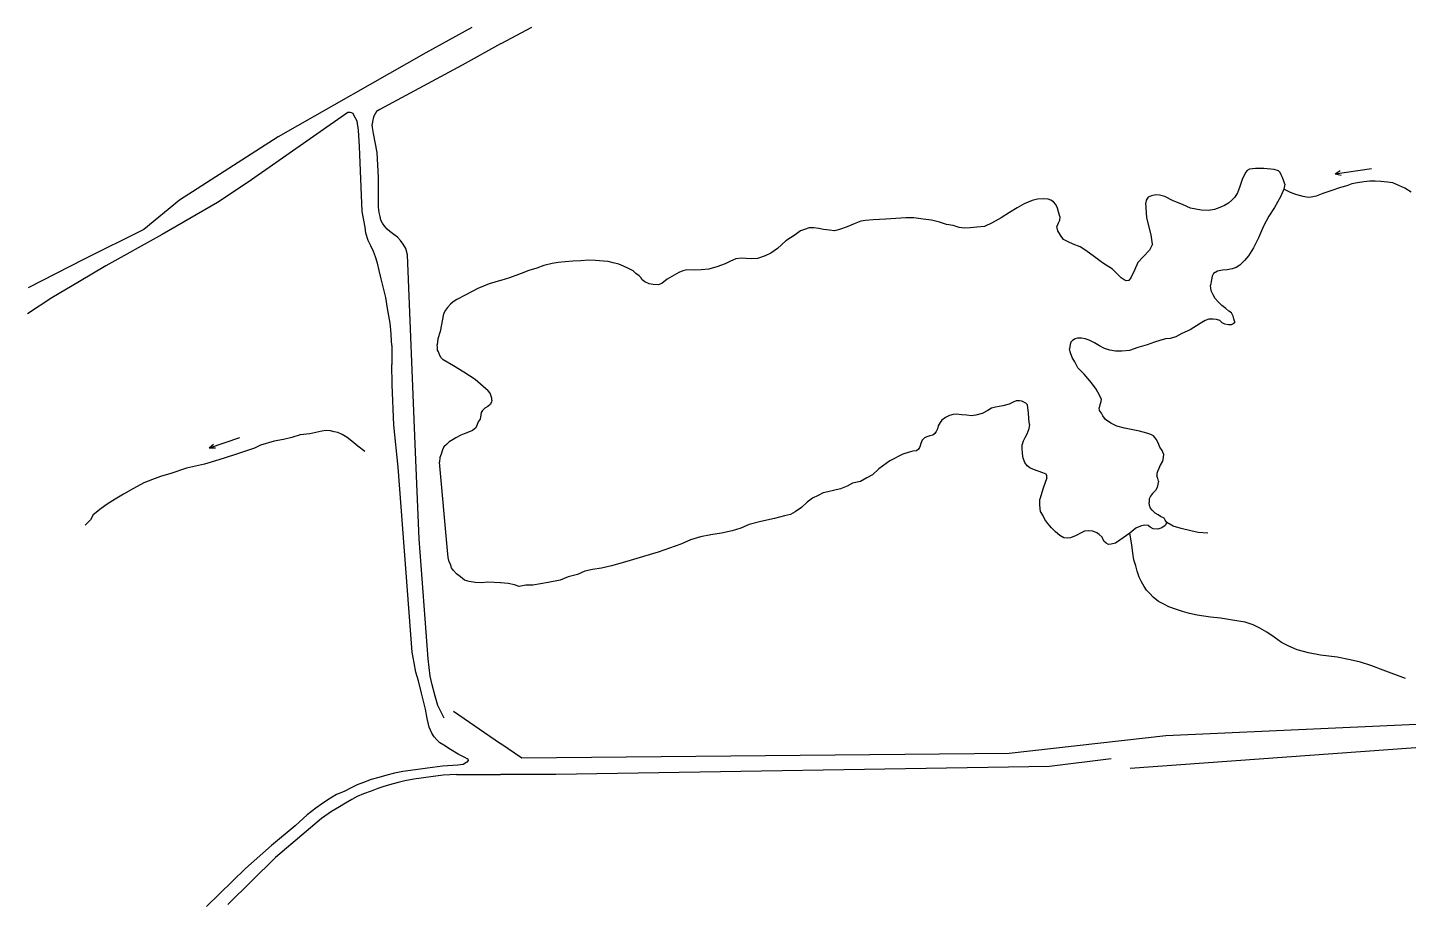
# Model space of a CAD drawing. Header units: millimetres. Extents: x 583 to 26013, y 350 to 21391.
# Drawn here: x 13456.2 to 13850.2, y 15633.2 to 15883.9 of the extents above; entities that cross this region are included whole.
import ezdxf

# ---------------------------------------------------------------- set-up
doc = ezdxf.new("R2010")
doc.units = ezdxf.units.MM
for name, color, linetype in [('105-QUADRAS_ESTRADAS', 80, 'Continuous'), ('110-CERCA_DE_ARAME', 10, 'Continuous'), ('145-', 130, 'Continuous')]:
    doc.layers.add(name, color=color, linetype=linetype)

msp = doc.modelspace()

# ---------------------------------------------------------------- linework, layer by layer
at = {"layer": '105-QUADRAS_ESTRADAS', "color": 0, "linetype": 'Continuous'}
for p, q in [((13600.01551, 15883.90241), (13591.21551, 15879.30241)), ((13591.11551, 15879.30241), (13580.21551, 15873.20241)), ((13591.21551, 15879.30241), (13591.21551, 15879.30241)), ((13580.21551, 15873.20241), (13556.71551, 15860.50241)), ((13547.61551, 15859.70241), (13519.11551, 15839.80241)), ((13548.21551, 15859.70241), (13547.61551, 15859.70241)), ((13548.61551, 15859.60241), (13548.21551, 15859.70241)), ((13549.11551, 15859.40241), (13548.61551, 15859.60241)), ((13549.41551, 15858.70241), (13549.11551, 15859.40241)), ((13550.21551, 15857.20241), (13549.41551, 15858.70241)), ((13555.01551, 15858.60241), (13554.81551, 15858.00241)), ((13555.41551, 15859.30241), (13555.01551, 15858.60241)), ((13555.81551, 15860.00241), (13555.41551, 15859.30241)), ((13556.71551, 15860.50241), (13555.81551, 15860.00241)), ((13550.61551, 15854.60241), (13550.21551, 15857.20241)), ((13550.91551, 15850.00241), (13550.61551, 15854.60241)), ((13554.61551, 15857.10241), (13554.51551, 15856.30241)), ((13554.61551, 15855.40241), (13554.51551, 15856.30241)), ((13554.81551, 15858.00241), (13554.61551, 15857.10241)), ((13554.91551, 15853.70241), (13554.61551, 15855.40241)), ((13555.91551, 15848.30241), (13554.91551, 15853.70241)), ((13551.71551, 15831.40241), (13550.91551, 15850.00241)), ((13556.31551, 15841.10241), (13555.91551, 15848.30241)), ((13519.11551, 15839.80241), (13510.41551, 15834.00241)), ((13556.31551, 15832.70241), (13556.31551, 15841.10241)), ((13499.51551, 15834.70241), (13489.41551, 15826.30241)), ((13510.41551, 15834.00241), (13494.61551, 15824.90241)), ((13552.01551, 15829.40241), (13551.71551, 15831.40241)), ((13556.51551, 15831.20241), (13556.31551, 15832.70241)), ((13556.81551, 15830.00241), (13556.51551, 15831.20241)), ((13552.51551, 15827.00241), (13552.01551, 15829.40241)), ((13552.71551, 15825.30241), (13552.51551, 15827.00241)), ((13557.01551, 15829.00241), (13556.81551, 15830.00241)), ((13557.51551, 15828.10241), (13557.01551, 15829.00241)), ((13558.11551, 15827.20241), (13557.51551, 15828.10241)), ((13558.81551, 15826.40241), (13558.11551, 15827.20241)), ((13494.61551, 15824.90241), (13478.51551, 15815.90241)), ((13553.41551, 15823.20241), (13552.71551, 15825.30241)), ((13554.11551, 15821.60241), (13553.41551, 15823.20241)), ((13559.61551, 15825.70241), (13558.81551, 15826.40241)), ((13560.71551, 15824.90241), (13559.61551, 15825.70241)), ((13561.71551, 15824.10241), (13560.71551, 15824.90241)), ((13562.61551, 15823.20241), (13561.71551, 15824.10241)), ((13563.41551, 15822.10241), (13562.61551, 15823.20241)), ((13554.91551, 15820.00241), (13554.11551, 15821.60241)), ((13555.51551, 15818.50241), (13554.91551, 15820.00241)), ((13564.11551, 15820.90241), (13563.41551, 15822.10241)), ((13564.61551, 15819.10241), (13564.11551, 15820.90241)), ((13566.81551, 15765.10241), (13564.61551, 15819.10241)), ((13478.51551, 15815.90241), (13471.01551, 15811.50241)), ((13556.01551, 15816.70241), (13555.51551, 15818.50241)), ((13556.51551, 15814.60241), (13556.01551, 15816.70241)), ((13471.01551, 15811.50241), (13463.11551, 15806.80241)), ((13557.11551, 15812.20241), (13556.51551, 15814.60241)), ((13558.41551, 15806.90241), (13557.11551, 15812.20241)), ((13463.11551, 15806.80241), (13456.21551, 15802.20241)), ((13558.91551, 15803.80241), (13558.41551, 15806.90241)), ((13559.31551, 15801.70241), (13558.91551, 15803.80241)), ((13559.71551, 15799.60241), (13559.31551, 15801.70241)), ((13559.81551, 15797.70241), (13559.71551, 15799.60241)), ((13560.11551, 15793.20241), (13559.81551, 15797.70241)), ((13560.11551, 15793.20241), (13560.11551, 15787.80241)), ((13560.21551, 15782.10241), (13560.11551, 15787.80241)), ((13560.71551, 15770.50241), (13560.21551, 15782.10241)), ((13561.91551, 15758.50241), (13560.71551, 15770.50241)), ((13567.91551, 15738.10241), (13566.81551, 15765.10241)), ((13565.91551, 15705.70241), (13561.91551, 15758.50241)), ((13570.51551, 15703.80241), (13567.91551, 15738.10241)), ((13566.51551, 15702.70241), (13565.91551, 15705.70241)), ((13567.01551, 15700.00241), (13566.51551, 15702.70241)), ((13571.11551, 15698.90241), (13570.51551, 15703.80241)), ((13567.71551, 15697.50241), (13567.01551, 15700.00241)), ((13568.61551, 15694.00241), (13567.71551, 15697.50241)), ((13571.61551, 15696.40241), (13571.11551, 15698.90241)), ((13569.71551, 15689.50241), (13568.61551, 15694.00241)), ((13572.51551, 15693.20241), (13571.61551, 15696.40241)), ((13573.31551, 15690.50241), (13572.51551, 15693.20241)), ((13570.21551, 15686.80241), (13569.71551, 15689.50241)), ((13575.11551, 15686.90241), (13573.31551, 15690.50241)), ((13570.81551, 15684.30241), (13570.21551, 15686.80241)), ((13571.51551, 15682.60241), (13570.81551, 15684.30241)), ((13572.21551, 15681.60241), (13571.51551, 15682.60241)), ((13573.01551, 15680.70241), (13572.21551, 15681.60241)), ((13573.81551, 15679.90241), (13573.01551, 15680.70241)), ((13575.01551, 15679.20241), (13573.81551, 15679.90241)), ((13576.91551, 15678.00241), (13575.01551, 15679.20241)), ((13579.11551, 15676.60241), (13576.91551, 15678.00241)), ((13579.01551, 15673.50241), (13574.61551, 15673.20241)), ((13580.51551, 15673.70241), (13579.01551, 15673.50241)), ((13581.01551, 15675.70241), (13579.11551, 15676.60241)), ((13581.51551, 15674.30241), (13580.51551, 15673.70241)), ((13581.61551, 15675.30241), (13581.01551, 15675.70241)), ((13581.91551, 15674.80241), (13581.51551, 15674.30241)), ((13581.91551, 15675.10241), (13581.61551, 15675.30241)), ((13581.91551, 15675.10241), (13581.91551, 15674.80241)), ((13765.41551, 15675.30241), (13747.81551, 15673.10241)), ((13554.21551, 15669.40241), (13552.01551, 15668.50241)), ((13556.41551, 15670.00241), (13554.21551, 15669.40241)), ((13558.71551, 15670.60241), (13556.41551, 15670.00241)), ((13560.91551, 15671.20241), (13558.71551, 15670.60241)), ((13563.31551, 15671.70241), (13560.91551, 15671.20241)), ((13566.91551, 15672.20241), (13563.31551, 15671.70241)), ((13566.41551, 15669.50241), (13563.81551, 15669.00241)), ((13571.31551, 15670.20241), (13566.41551, 15669.50241)), ((13570.31551, 15672.60241), (13566.91551, 15672.20241)), ((13574.61551, 15673.20241), (13570.31551, 15672.60241)), ((13574.81551, 15670.60241), (13571.31551, 15670.20241)), ((13578.61551, 15670.80241), (13574.81551, 15670.60241)), ((13578.61551, 15670.80241), (13591.11551, 15670.80241)), ((13591.21551, 15670.80241), (13591.21551, 15670.80241)), ((13606.91551, 15670.80241), (13591.21551, 15670.80241)), ((13747.81551, 15673.10241), (13606.91551, 15670.80241)), ((13546.51551, 15666.00241), (13544.31551, 15665.10241)), ((13548.51551, 15667.00241), (13546.51551, 15666.00241)), ((13550.21551, 15667.90241), (13548.51551, 15667.00241)), ((13552.01551, 15668.50241), (13550.21551, 15667.90241)), ((13554.21551, 15666.10241), (13552.01551, 15665.30241)), ((13556.11551, 15666.80241), (13554.21551, 15666.10241)), ((13557.61551, 15667.30241), (13556.11551, 15666.80241)), ((13559.51551, 15667.90241), (13557.61551, 15667.30241)), ((13561.91551, 15668.50241), (13559.51551, 15667.90241)), ((13563.81551, 15669.00241), (13561.91551, 15668.50241)), ((13540.11551, 15662.40241), (13538.41551, 15661.20241)), ((13541.91551, 15663.60241), (13540.11551, 15662.40241)), ((13544.31551, 15665.10241), (13541.91551, 15663.60241)), ((13545.21551, 15661.60241), (13542.91551, 15660.30241)), ((13546.91551, 15662.60241), (13545.21551, 15661.60241)), ((13548.71551, 15663.70241), (13546.91551, 15662.60241)), ((13550.21551, 15664.50241), (13548.71551, 15663.70241)), ((13552.01551, 15665.30241), (13550.21551, 15664.50241)), ((13540.11551, 15658.30241), (13526.91551, 15647.10241)), ((13536.01551, 15659.30241), (13532.51551, 15656.20241)), ((13538.41551, 15661.20241), (13536.01551, 15659.30241)), ((13542.91551, 15660.30241), (13540.11551, 15658.30241)), ((13532.51551, 15656.20241), (13525.81551, 15650.60241)), ((13525.81551, 15650.60241), (13518.41551, 15644.00241)), ((13526.91551, 15647.10241), (13513.31551, 15633.70241)), ((13518.41551, 15644.00241), (13507.21551, 15633.20241))]:
    msp.add_line(p, q, dxfattribs=at)
at = {"layer": '110-CERCA_DE_ARAME', "color": 0, "linetype": 'Continuous'}
for p, q in [((13583.01551, 15883.90241), (13569.81551, 15876.70241)), ((13569.81551, 15876.70241), (13527.71551, 15852.70241)), ((13527.71551, 15852.70241), (13499.51551, 15834.70241)), ((13489.41551, 15826.30241), (13472.11551, 15817.70241)), ((13472.11551, 15817.70241), (13456.41551, 15809.70241)), ((13591.11551, 15679.60241), (13577.71551, 15688.80241)), ((13874.11551, 15686.10241), (13781.01551, 15681.90241)), ((13781.01551, 15681.90241), (13736.31551, 15676.80241)), ((13591.21551, 15679.60241), (13591.21551, 15679.60241)), ((13597.21551, 15675.50241), (13591.21551, 15679.60241)), ((13876.81551, 15680.20241), (13770.81551, 15672.50241)), ((13736.31551, 15676.80241), (13597.21551, 15675.50241))]:
    msp.add_line(p, q, dxfattribs=at)
at = {"layer": '145-', "color": 0, "linetype": 'Continuous'}
for p, q in [((13804.21551, 15843.10241), (13803.71551, 15842.60241)), ((13804.91551, 15843.50241), (13804.21551, 15843.10241)), ((13806.61551, 15843.70241), (13804.91551, 15843.50241)), ((13809.01551, 15843.70241), (13806.61551, 15843.70241)), ((13811.91551, 15843.40241), (13809.01551, 15843.70241)), ((13813.11551, 15843.00241), (13811.91551, 15843.40241)), ((13813.61551, 15842.60241), (13813.11551, 15843.00241)), ((13839.71551, 15843.60241), (13829.31551, 15842.10241)), ((13830.71551, 15843.00241), (13829.31551, 15842.10241)), ((13802.81551, 15840.60241), (13802.11551, 15838.60241)), ((13803.71551, 15842.60241), (13802.81551, 15840.60241)), ((13813.91551, 15841.90241), (13813.61551, 15842.60241)), ((13814.31551, 15841.10241), (13813.91551, 15841.90241)), ((13814.61551, 15840.40241), (13814.31551, 15841.10241)), ((13814.91551, 15839.20241), (13814.61551, 15840.40241)), ((13814.91551, 15839.20241), (13814.71551, 15837.80241)), ((13831.01551, 15841.70241), (13829.31551, 15842.10241)), ((13832.61551, 15838.80241), (13830.81551, 15838.30241)), ((13834.11551, 15839.30241), (13832.61551, 15838.80241)), ((13835.71551, 15839.60241), (13834.11551, 15839.30241)), ((13837.51551, 15839.90241), (13835.71551, 15839.60241)), ((13839.21551, 15840.10241), (13837.51551, 15839.90241)), ((13840.71551, 15840.10241), (13839.21551, 15840.10241)), ((13842.31551, 15840.00241), (13840.71551, 15840.10241)), ((13844.21551, 15839.80241), (13842.31551, 15840.00241)), ((13845.81551, 15839.60241), (13844.21551, 15839.80241)), ((13847.51551, 15838.90241), (13845.81551, 15839.60241)), ((13849.21551, 15838.10241), (13847.51551, 15838.90241)), ((13744.41551, 15835.00241), (13742.81551, 15834.60241)), ((13746.21551, 15835.10241), (13744.41551, 15835.00241)), ((13747.41551, 15835.00241), (13746.21551, 15835.10241)), ((13748.21551, 15834.70241), (13747.41551, 15835.00241)), ((13775.91551, 15835.50241), (13775.41551, 15834.70241)), ((13776.91551, 15835.90241), (13775.91551, 15835.50241)), ((13778.11551, 15836.20241), (13776.91551, 15835.90241)), ((13779.21551, 15836.10241), (13778.11551, 15836.20241)), ((13780.71551, 15835.70241), (13779.21551, 15836.10241)), ((13783.11551, 15834.50241), (13780.71551, 15835.70241)), ((13800.71551, 15835.50241), (13799.81551, 15834.70241)), ((13801.41551, 15836.80241), (13800.71551, 15835.50241)), ((13802.11551, 15838.60241), (13801.41551, 15836.80241)), ((13813.71551, 15835.60241), (13812.01551, 15832.60241)), ((13814.71551, 15837.80241), (13813.71551, 15835.60241)), ((13816.61551, 15836.90241), (13814.71551, 15837.80241)), ((13818.11551, 15836.30241), (13816.61551, 15836.90241)), ((13820.21551, 15835.70241), (13818.11551, 15836.30241)), ((13821.61551, 15835.40241), (13820.21551, 15835.70241)), ((13822.51551, 15835.50241), (13821.61551, 15835.40241)), ((13823.91551, 15835.80241), (13822.51551, 15835.50241)), ((13825.81551, 15836.60241), (13823.91551, 15835.80241)), ((13828.11551, 15837.30241), (13825.81551, 15836.60241)), ((13830.81551, 15838.30241), (13828.11551, 15837.30241)), ((13851.01551, 15837.00241), (13849.21551, 15838.10241)), ((13736.41551, 15831.20241), (13734.01551, 15829.60241)), ((13738.61551, 15832.50241), (13736.41551, 15831.20241)), ((13740.61551, 15833.60241), (13738.61551, 15832.50241)), ((13742.81551, 15834.60241), (13740.61551, 15833.60241)), ((13748.91551, 15834.20241), (13748.21551, 15834.70241)), ((13749.61551, 15833.40241), (13748.91551, 15834.20241)), ((13750.11551, 15832.40241), (13749.61551, 15833.40241)), ((13750.41551, 15831.30241), (13750.11551, 15832.40241)), ((13750.71551, 15830.00241), (13750.41551, 15831.30241)), ((13775.41551, 15834.70241), (13775.31551, 15833.90241)), ((13775.61551, 15829.60241), (13775.31551, 15833.90241)), ((13785.71551, 15833.40241), (13783.11551, 15834.50241)), ((13788.01551, 15832.40241), (13785.71551, 15833.40241)), ((13791.11551, 15831.80241), (13788.01551, 15832.40241)), ((13793.21551, 15831.70241), (13791.11551, 15831.80241)), ((13794.91551, 15832.00241), (13793.21551, 15831.70241)), ((13796.41551, 15832.60241), (13794.91551, 15832.00241)), ((13797.71551, 15833.20241), (13796.41551, 15832.60241)), ((13798.91551, 15833.80241), (13797.71551, 15833.20241)), ((13799.81551, 15834.70241), (13798.91551, 15833.80241)), ((13812.01551, 15832.60241), (13810.41551, 15830.10241)), ((13690.11551, 15827.10241), (13687.91551, 15826.30241)), ((13692.11551, 15827.90241), (13690.11551, 15827.10241)), ((13694.01551, 15828.70241), (13692.11551, 15827.90241)), ((13695.31551, 15828.90241), (13694.01551, 15828.70241)), ((13697.51551, 15829.10241), (13695.31551, 15828.90241)), ((13701.11551, 15829.30241), (13697.51551, 15829.10241)), ((13706.81551, 15829.60241), (13701.11551, 15829.30241)), ((13709.11551, 15829.60241), (13706.81551, 15829.60241)), ((13711.71551, 15829.30241), (13709.11551, 15829.60241)), ((13714.11551, 15829.00241), (13711.71551, 15829.30241)), ((13716.41551, 15828.40241), (13714.11551, 15829.00241)), ((13718.41551, 15827.70241), (13716.41551, 15828.40241)), ((13720.31551, 15827.40241), (13718.41551, 15827.70241)), ((13722.01551, 15826.90241), (13720.31551, 15827.40241)), ((13727.11551, 15827.00241), (13725.21551, 15826.80241)), ((13729.21551, 15827.20241), (13727.11551, 15827.00241)), ((13731.41551, 15828.20241), (13729.21551, 15827.20241)), ((13734.01551, 15829.60241), (13731.41551, 15828.20241)), ((13750.31551, 15828.10241), (13749.91551, 15827.20241)), ((13750.21551, 15825.90241), (13749.91551, 15827.20241)), ((13750.61551, 15828.90241), (13750.31551, 15828.10241)), ((13750.71551, 15830.00241), (13750.61551, 15828.90241)), ((13776.81551, 15824.80241), (13775.61551, 15829.60241)), ((13808.91551, 15827.30241), (13807.41551, 15823.90241)), ((13810.41551, 15830.10241), (13808.91551, 15827.30241)), ((13672.61551, 15823.10241), (13670.21551, 15820.90241)), ((13675.21551, 15824.80241), (13672.61551, 15823.10241)), ((13676.71551, 15825.90241), (13675.21551, 15824.80241)), ((13677.91551, 15826.30241), (13676.71551, 15825.90241)), ((13679.21551, 15826.80241), (13677.91551, 15826.30241)), ((13680.51551, 15826.80241), (13679.21551, 15826.80241)), ((13682.01551, 15826.60241), (13680.51551, 15826.80241)), ((13683.31551, 15826.30241), (13682.01551, 15826.60241)), ((13685.01551, 15826.10241), (13683.31551, 15826.30241)), ((13686.41551, 15825.90241), (13685.01551, 15826.10241)), ((13687.91551, 15826.30241), (13686.41551, 15825.90241)), ((13723.51551, 15826.70241), (13722.01551, 15826.90241)), ((13725.21551, 15826.80241), (13723.51551, 15826.70241)), ((13750.91551, 15824.70241), (13750.21551, 15825.90241)), ((13751.81551, 15823.50241), (13750.91551, 15824.70241)), ((13753.11551, 15822.80241), (13751.81551, 15823.50241)), ((13777.21551, 15822.10241), (13776.81551, 15824.80241)), ((13807.41551, 15823.90241), (13806.01551, 15821.10241)), ((13668.31551, 15819.60241), (13666.71551, 15818.80241)), ((13670.21551, 15820.90241), (13668.31551, 15819.60241)), ((13754.51551, 15822.10241), (13753.11551, 15822.80241)), ((13756.51551, 15821.40241), (13754.51551, 15822.10241)), ((13758.21551, 15820.30241), (13756.51551, 15821.40241)), ((13760.61551, 15818.50241), (13758.21551, 15820.30241)), ((13776.31551, 15820.40241), (13774.51551, 15818.50241)), ((13777.21551, 15822.10241), (13776.31551, 15820.40241)), ((13806.01551, 15821.10241), (13804.61551, 15818.80241)), ((13601.51551, 15815.30241), (13599.21551, 15814.60241)), ((13603.51551, 15816.00241), (13601.51551, 15815.30241)), ((13605.91551, 15816.60241), (13603.51551, 15816.00241)), ((13607.61551, 15816.90241), (13605.91551, 15816.60241)), ((13609.61551, 15817.10241), (13607.61551, 15816.90241)), ((13611.81551, 15817.30241), (13609.61551, 15817.10241)), ((13614.11551, 15817.40241), (13611.81551, 15817.30241)), ((13616.21551, 15817.60241), (13614.11551, 15817.40241)), ((13618.21551, 15817.50241), (13616.21551, 15817.60241)), ((13620.51551, 15817.30241), (13618.21551, 15817.50241)), ((13621.91551, 15817.20241), (13620.51551, 15817.30241)), ((13623.31551, 15816.80241), (13621.91551, 15817.20241)), ((13624.91551, 15816.40241), (13623.31551, 15816.80241)), ((13626.21551, 15815.80241), (13624.91551, 15816.40241)), ((13627.71551, 15815.20241), (13626.21551, 15815.80241)), ((13629.01551, 15814.50241), (13627.71551, 15815.20241)), ((13652.91551, 15815.70241), (13650.61551, 15815.00241)), ((13655.21551, 15816.50241), (13652.91551, 15815.70241)), ((13656.81551, 15817.30241), (13655.21551, 15816.50241)), ((13658.31551, 15817.90241), (13656.81551, 15817.30241)), ((13659.91551, 15818.10241), (13658.31551, 15817.90241)), ((13661.21551, 15818.00241), (13659.91551, 15818.10241)), ((13662.81551, 15817.90241), (13661.21551, 15818.00241)), ((13664.51551, 15818.00241), (13662.81551, 15817.90241)), ((13666.71551, 15818.80241), (13664.51551, 15818.00241)), ((13762.91551, 15816.80241), (13760.61551, 15818.50241)), ((13765.81551, 15815.00241), (13762.91551, 15816.80241)), ((13773.01551, 15816.90241), (13772.01551, 15814.70241)), ((13774.51551, 15818.50241), (13773.01551, 15816.90241)), ((13801.11551, 15815.50241), (13799.91551, 15815.10241)), ((13802.11551, 15816.10241), (13801.11551, 15815.50241)), ((13803.41551, 15817.50241), (13802.11551, 15816.10241)), ((13804.61551, 15818.80241), (13803.41551, 15817.50241)), ((13591.11551, 15811.80241), (13587.91551, 15810.80241)), ((13593.71551, 15812.50241), (13591.21551, 15811.80241)), ((13591.21551, 15811.80241), (13591.21551, 15811.80241)), ((13597.01551, 15813.80241), (13593.71551, 15812.50241)), ((13599.21551, 15814.60241), (13597.01551, 15813.80241)), ((13629.81551, 15813.80241), (13629.01551, 15814.50241)), ((13630.71551, 15813.10241), (13629.81551, 15813.80241)), ((13631.21551, 15812.60241), (13630.71551, 15813.10241)), ((13631.61551, 15811.90241), (13631.21551, 15812.60241)), ((13632.31551, 15811.40241), (13631.61551, 15811.90241)), ((13633.61551, 15810.80241), (13632.31551, 15811.40241)), ((13638.71551, 15812.10241), (13637.21551, 15810.90241)), ((13640.71551, 15813.30241), (13638.71551, 15812.10241)), ((13642.01551, 15814.00241), (13640.71551, 15813.30241)), ((13643.21551, 15814.50241), (13642.01551, 15814.00241)), ((13644.31551, 15814.80241), (13643.21551, 15814.50241)), ((13646.41551, 15814.70241), (13644.31551, 15814.80241)), ((13648.41551, 15814.80241), (13646.41551, 15814.70241)), ((13650.61551, 15815.00241), (13648.41551, 15814.80241)), ((13767.31551, 15813.50241), (13765.81551, 15815.00241)), ((13768.21551, 15812.50241), (13767.31551, 15813.50241)), ((13769.11551, 15811.90241), (13768.21551, 15812.50241)), ((13769.71551, 15811.70241), (13769.11551, 15811.90241)), ((13770.41551, 15811.80241), (13769.71551, 15811.70241)), ((13771.11551, 15812.70241), (13770.41551, 15811.80241)), ((13772.01551, 15814.70241), (13771.11551, 15812.70241)), ((13794.01551, 15811.90241), (13793.71551, 15810.40241)), ((13794.21551, 15813.00241), (13794.01551, 15811.90241)), ((13794.61551, 15813.80241), (13794.21551, 15813.00241)), ((13795.71551, 15814.40241), (13794.61551, 15813.80241)), ((13797.21551, 15814.70241), (13795.71551, 15814.40241)), ((13798.51551, 15814.80241), (13797.21551, 15814.70241)), ((13799.91551, 15815.10241), (13798.51551, 15814.80241)), ((13581.21551, 15807.70241), (13578.71551, 15806.30241)), ((13584.71551, 15809.50241), (13581.21551, 15807.70241)), ((13587.91551, 15810.80241), (13584.71551, 15809.50241)), ((13634.71551, 15810.60241), (13633.61551, 15810.80241)), ((13636.11551, 15810.50241), (13634.71551, 15810.60241)), ((13637.21551, 15810.90241), (13636.11551, 15810.50241)), ((13793.81551, 15809.50241), (13793.71551, 15810.40241)), ((13794.01551, 15808.60241), (13793.81551, 15809.50241)), ((13794.51551, 15807.70241), (13794.01551, 15808.60241)), ((13795.11551, 15806.60241), (13794.51551, 15807.70241)), ((13576.01551, 15804.10241), (13575.41551, 15803.30241)), ((13576.91551, 15805.00241), (13576.01551, 15804.10241)), ((13577.61551, 15805.70241), (13576.91551, 15805.00241)), ((13578.71551, 15806.30241), (13577.61551, 15805.70241)), ((13795.91551, 15805.70241), (13795.11551, 15806.60241)), ((13797.01551, 15804.60241), (13795.91551, 15805.70241)), ((13798.11551, 15803.80241), (13797.01551, 15804.60241)), ((13799.01551, 15803.00241), (13798.11551, 15803.80241)), ((13574.91551, 15802.20241), (13573.91551, 15797.20241)), ((13575.41551, 15803.30241), (13574.91551, 15802.20241)), ((13790.81551, 15799.50241), (13787.91551, 15797.70241)), ((13792.21551, 15800.30241), (13790.81551, 15799.50241)), ((13793.31551, 15800.70241), (13792.21551, 15800.30241)), ((13794.51551, 15800.70241), (13793.31551, 15800.70241)), ((13795.41551, 15800.60241), (13794.51551, 15800.70241)), ((13796.41551, 15800.30241), (13795.41551, 15800.60241)), ((13797.11551, 15799.70241), (13796.41551, 15800.30241)), ((13797.81551, 15799.30241), (13797.11551, 15799.70241)), ((13799.71551, 15802.50241), (13799.01551, 15803.00241)), ((13800.21551, 15799.40241), (13799.61551, 15799.10241)), ((13800.21551, 15801.60241), (13799.71551, 15802.50241)), ((13800.41551, 15800.80241), (13800.21551, 15801.60241)), ((13800.61551, 15799.70241), (13800.21551, 15799.40241)), ((13800.61551, 15800.20241), (13800.41551, 15800.80241)), ((13800.61551, 15800.20241), (13800.61551, 15799.70241)), ((13573.91551, 15797.20241), (13573.31551, 15795.10241)), ((13783.81551, 15795.70241), (13782.21551, 15795.20241)), ((13785.61551, 15796.60241), (13783.81551, 15795.70241)), ((13787.91551, 15797.70241), (13785.61551, 15796.60241)), ((13798.91551, 15799.10241), (13797.81551, 15799.30241)), ((13799.61551, 15799.10241), (13798.91551, 15799.10241)), ((13573.31551, 15795.10241), (13573.11551, 15793.40241)), ((13573.21551, 15792.60241), (13573.11551, 15793.40241)), ((13573.21551, 15791.90241), (13573.21551, 15792.60241)), ((13573.41551, 15791.40241), (13573.21551, 15791.90241)), ((13753.71551, 15793.50241), (13753.51551, 15792.30241)), ((13753.71551, 15791.40241), (13753.51551, 15792.30241)), ((13753.91551, 15794.20241), (13753.71551, 15793.50241)), ((13754.41551, 15794.60241), (13753.91551, 15794.20241)), ((13755.11551, 15795.10241), (13754.41551, 15794.60241)), ((13755.81551, 15795.30241), (13755.11551, 15795.10241)), ((13756.91551, 15795.30241), (13755.81551, 15795.30241)), ((13758.01551, 15795.10241), (13756.91551, 15795.30241)), ((13759.11551, 15794.70241), (13758.01551, 15795.10241)), ((13760.61551, 15794.00241), (13759.11551, 15794.70241)), ((13762.11551, 15793.10241), (13760.61551, 15794.00241)), ((13763.51551, 15792.40241), (13762.11551, 15793.10241)), ((13765.01551, 15791.90241), (13763.51551, 15792.40241)), ((13766.61551, 15791.60241), (13765.01551, 15791.90241)), ((13768.41551, 15791.60241), (13766.61551, 15791.60241)), ((13770.61551, 15791.80241), (13768.41551, 15791.60241)), ((13773.01551, 15792.60241), (13770.61551, 15791.80241)), ((13775.71551, 15793.40241), (13773.01551, 15792.60241)), ((13777.81551, 15794.20241), (13775.71551, 15793.40241)), ((13779.31551, 15794.60241), (13777.81551, 15794.20241)), ((13780.91551, 15795.10241), (13779.31551, 15794.60241)), ((13782.21551, 15795.20241), (13780.91551, 15795.10241)), ((13573.71551, 15790.60241), (13573.41551, 15791.40241)), ((13574.11551, 15789.80241), (13573.71551, 15790.60241)), ((13574.81551, 15789.10241), (13574.11551, 15789.80241)), ((13577.71551, 15787.40241), (13574.81551, 15789.10241)), ((13754.31551, 15789.80241), (13753.71551, 15791.40241)), ((13755.01551, 15788.60241), (13754.31551, 15789.80241)), ((13755.91551, 15786.80241), (13755.01551, 15788.60241)), ((13580.71551, 15785.60241), (13577.71551, 15787.40241)), ((13583.91551, 15783.50241), (13580.71551, 15785.60241)), ((13757.71551, 15785.00241), (13755.91551, 15786.80241)), ((13759.81551, 15782.60241), (13757.71551, 15785.00241)), ((13586.21551, 15781.50241), (13583.91551, 15783.50241)), ((13587.61551, 15780.30241), (13586.21551, 15781.50241)), ((13588.21551, 15779.60241), (13587.61551, 15780.30241)), ((13761.11551, 15780.80241), (13759.81551, 15782.60241)), ((13762.11551, 15779.00241), (13761.11551, 15780.80241)), ((13587.51551, 15775.80241), (13586.71551, 15775.30241)), ((13588.21551, 15776.40241), (13587.51551, 15775.80241)), ((13588.51551, 15778.80241), (13588.21551, 15779.60241)), ((13588.61551, 15777.00241), (13588.21551, 15776.40241)), ((13588.71551, 15778.20241), (13588.51551, 15778.80241)), ((13588.71551, 15777.60241), (13588.61551, 15777.00241)), ((13588.71551, 15777.60241), (13588.71551, 15778.20241)), ((13734.51551, 15776.00241), (13732.41551, 15775.60241)), ((13736.31551, 15776.50241), (13734.51551, 15776.00241)), ((13737.41551, 15777.00241), (13736.31551, 15776.50241)), ((13738.31551, 15777.40241), (13737.41551, 15777.00241)), ((13739.21551, 15777.40241), (13738.31551, 15777.40241)), ((13739.91551, 15777.30241), (13739.21551, 15777.40241)), ((13740.51551, 15777.00241), (13739.91551, 15777.30241)), ((13741.01551, 15776.80241), (13740.51551, 15777.00241)), ((13741.51551, 15776.30241), (13741.01551, 15776.80241)), ((13741.61551, 15775.40241), (13741.51551, 15776.30241)), ((13762.21551, 15776.30241), (13762.01551, 15775.40241)), ((13762.51551, 15778.00241), (13762.11551, 15779.00241)), ((13762.41551, 15777.10241), (13762.21551, 15776.30241)), ((13762.51551, 15778.00241), (13762.41551, 15777.10241)), ((13585.31551, 15772.20241), (13584.81551, 15771.40241)), ((13585.51551, 15773.40241), (13585.31551, 15772.20241)), ((13585.61551, 15774.10241), (13585.51551, 15773.40241)), ((13586.01551, 15774.70241), (13585.61551, 15774.10241)), ((13586.71551, 15775.30241), (13586.01551, 15774.70241)), ((13717.11551, 15771.90241), (13716.61551, 15771.20241)), ((13718.11551, 15772.70241), (13717.11551, 15771.90241)), ((13719.31551, 15773.20241), (13718.11551, 15772.70241)), ((13720.31551, 15773.50241), (13719.31551, 15773.20241)), ((13721.21551, 15773.60241), (13720.31551, 15773.50241)), ((13722.81551, 15773.40241), (13721.21551, 15773.60241)), ((13724.21551, 15773.30241), (13722.81551, 15773.40241)), ((13725.41551, 15773.10241), (13724.21551, 15773.30241)), ((13726.81551, 15773.30241), (13725.41551, 15773.10241)), ((13728.61551, 15773.80241), (13726.81551, 15773.30241)), ((13730.21551, 15774.70241), (13728.61551, 15773.80241)), ((13731.21551, 15775.30241), (13730.21551, 15774.70241)), ((13732.41551, 15775.60241), (13731.21551, 15775.30241)), ((13741.81551, 15774.10241), (13741.61551, 15775.40241)), ((13741.91551, 15772.30241), (13741.81551, 15774.10241)), ((13742.11551, 15770.70241), (13741.91551, 15772.30241)), ((13762.11551, 15774.70241), (13762.01551, 15775.40241)), ((13762.61551, 15773.90241), (13762.11551, 15774.70241)), ((13763.01551, 15773.10241), (13762.61551, 15773.90241)), ((13763.81551, 15772.10241), (13763.01551, 15773.10241)), ((13765.31551, 15771.10241), (13763.81551, 15772.10241)), ((13536.71551, 15768.00241), (13534.01551, 15767.70241)), ((13540.21551, 15768.80241), (13536.71551, 15768.00241)), ((13541.41551, 15769.00241), (13540.21551, 15768.80241)), ((13542.61551, 15768.90241), (13541.41551, 15769.00241)), ((13543.71551, 15768.60241), (13542.61551, 15768.90241)), ((13544.71551, 15768.40241), (13543.71551, 15768.60241)), ((13546.01551, 15767.80241), (13544.71551, 15768.40241)), ((13580.81551, 15768.00241), (13579.81551, 15767.60241)), ((13582.01551, 15768.50241), (13580.81551, 15768.00241)), ((13583.11551, 15769.00241), (13582.01551, 15768.50241)), ((13584.11551, 15769.70241), (13583.11551, 15769.00241)), ((13584.41551, 15770.40241), (13584.11551, 15769.70241)), ((13584.81551, 15771.40241), (13584.41551, 15770.40241)), ((13715.11551, 15768.10241), (13714.51551, 15767.60241)), ((13715.51551, 15768.70241), (13715.11551, 15768.10241)), ((13715.81551, 15769.40241), (13715.51551, 15768.70241)), ((13716.01551, 15770.30241), (13715.81551, 15769.40241)), ((13716.61551, 15771.20241), (13716.01551, 15770.30241)), ((13741.31551, 15767.90241), (13740.81551, 15766.90241)), ((13741.91551, 15769.40241), (13741.31551, 15767.90241)), ((13742.11551, 15770.70241), (13741.91551, 15769.40241)), ((13767.01551, 15770.20241), (13765.31551, 15771.10241)), ((13769.21551, 15769.60241), (13767.01551, 15770.20241)), ((13773.51551, 15768.80241), (13769.21551, 15769.60241)), ((13775.61551, 15768.20241), (13773.51551, 15768.80241)), ((13776.71551, 15767.80241), (13775.61551, 15768.20241)), ((13516.71551, 15766.90241), (13508.01551, 15763.90241)), ((13509.21551, 15765.00241), (13508.01551, 15763.90241)), ((13522.71551, 15764.80241), (13520.91551, 15763.90241)), ((13526.61551, 15765.90241), (13522.71551, 15764.80241)), ((13529.21551, 15766.40241), (13526.61551, 15765.90241)), ((13531.61551, 15767.00241), (13529.21551, 15766.40241)), ((13534.01551, 15767.70241), (13531.61551, 15767.00241)), ((13547.41551, 15767.00241), (13546.01551, 15767.80241)), ((13548.71551, 15765.90241), (13547.41551, 15767.00241)), ((13550.41551, 15764.50241), (13548.71551, 15765.90241)), ((13552.41551, 15763.00241), (13550.41551, 15764.50241)), ((13575.01551, 15764.30241), (13574.61551, 15763.40241)), ((13575.71551, 15765.00241), (13575.01551, 15764.30241)), ((13576.51551, 15765.70241), (13575.71551, 15765.00241)), ((13577.61551, 15766.40241), (13576.51551, 15765.70241)), ((13578.41551, 15766.90241), (13577.61551, 15766.40241)), ((13579.81551, 15767.60241), (13578.41551, 15766.90241)), ((13710.71551, 15764.10241), (13710.41551, 15763.60241)), ((13710.91551, 15764.60241), (13710.71551, 15764.10241)), ((13711.11551, 15765.30241), (13710.91551, 15764.60241)), ((13711.51551, 15766.20241), (13711.11551, 15765.30241)), ((13712.11551, 15766.90241), (13711.51551, 15766.20241)), ((13712.81551, 15767.20241), (13712.11551, 15766.90241)), ((13713.61551, 15767.40241), (13712.81551, 15767.20241)), ((13714.51551, 15767.60241), (13713.61551, 15767.40241)), ((13740.31551, 15765.90241), (13740.01551, 15765.00241)), ((13740.01551, 15763.90241), (13740.01551, 15765.00241)), ((13740.81551, 15766.90241), (13740.31551, 15765.90241)), ((13777.51551, 15767.40241), (13776.71551, 15767.80241)), ((13778.21551, 15766.50241), (13777.51551, 15767.40241)), ((13778.81551, 15765.40241), (13778.21551, 15766.50241)), ((13779.31551, 15764.20241), (13778.81551, 15765.40241)), ((13779.91551, 15763.30241), (13779.31551, 15764.20241)), ((13510.81551, 15760.60241), (13506.71551, 15759.40241)), ((13509.81551, 15763.90241), (13508.01551, 15763.90241)), ((13515.21551, 15762.00241), (13510.81551, 15760.60241)), ((13520.91551, 15763.90241), (13515.21551, 15762.00241)), ((13573.81551, 15761.30241), (13573.71551, 15759.90241)), ((13574.21551, 15762.20241), (13573.81551, 15761.30241)), ((13574.61551, 15763.40241), (13574.21551, 15762.20241)), ((13702.21551, 15760.30241), (13699.11551, 15758.00241)), ((13705.91551, 15762.20241), (13702.21551, 15760.30241)), ((13707.51551, 15762.70241), (13705.91551, 15762.20241)), ((13708.81551, 15763.10241), (13707.51551, 15762.70241)), ((13709.81551, 15763.20241), (13708.81551, 15763.10241)), ((13710.41551, 15763.60241), (13709.81551, 15763.20241)), ((13740.11551, 15762.40241), (13740.01551, 15763.90241)), ((13740.31551, 15761.10241), (13740.11551, 15762.40241)), ((13740.81551, 15759.80241), (13740.31551, 15761.10241)), ((13780.01551, 15760.20241), (13779.41551, 15759.10241)), ((13780.31551, 15762.30241), (13779.91551, 15763.30241)), ((13780.21551, 15761.30241), (13780.01551, 15760.20241)), ((13780.31551, 15762.30241), (13780.21551, 15761.30241)), ((13497.11551, 15756.70241), (13494.11551, 15755.80241)), ((13501.51551, 15758.20241), (13497.11551, 15756.70241)), ((13506.71551, 15759.40241), (13501.51551, 15758.20241)), ((13576.01551, 15734.70241), (13573.71551, 15759.90241)), ((13697.31551, 15756.30241), (13695.71551, 15755.50241)), ((13699.11551, 15758.00241), (13697.31551, 15756.30241)), ((13741.41551, 15758.90241), (13740.81551, 15759.80241)), ((13742.21551, 15758.30241), (13741.41551, 15758.90241)), ((13743.21551, 15757.80241), (13742.21551, 15758.30241)), ((13745.91551, 15756.90241), (13743.21551, 15757.80241)), ((13746.81551, 15756.50241), (13745.91551, 15756.90241)), ((13747.01551, 15756.00241), (13746.81551, 15756.50241)), ((13778.61551, 15757.30241), (13778.41551, 15756.70241)), ((13778.41551, 15756.70241), (13778.41551, 15756.00241)), ((13779.01551, 15758.10241), (13778.61551, 15757.30241)), ((13779.41551, 15759.10241), (13779.01551, 15758.10241)), ((13486.41551, 15752.40241), (13483.61551, 15750.80241)), ((13489.41551, 15754.00241), (13486.41551, 15752.40241)), ((13491.81551, 15755.00241), (13489.41551, 15754.00241)), ((13494.11551, 15755.80241), (13491.81551, 15755.00241)), ((13688.21551, 15752.30241), (13686.21551, 15751.80241)), ((13690.11551, 15753.10241), (13688.21551, 15752.30241)), ((13691.61551, 15753.90241), (13690.11551, 15753.10241)), ((13693.91551, 15754.40241), (13691.61551, 15753.90241)), ((13695.71551, 15755.50241), (13693.91551, 15754.40241)), ((13746.01551, 15752.50241), (13745.01551, 15749.40241)), ((13747.01551, 15755.50241), (13746.01551, 15752.50241)), ((13747.01551, 15755.50241), (13747.01551, 15756.00241)), ((13778.51551, 15752.70241), (13778.01551, 15751.80241)), ((13778.71551, 15755.30241), (13778.41551, 15756.00241)), ((13778.71551, 15753.70241), (13778.51551, 15752.70241)), ((13778.91551, 15754.50241), (13778.71551, 15755.30241)), ((13778.91551, 15754.50241), (13778.71551, 15753.70241)), ((13481.21551, 15749.40241), (13478.91551, 15747.90241)), ((13483.61551, 15750.80241), (13481.21551, 15749.40241)), ((13678.61551, 15748.50241), (13677.01551, 15747.00241)), ((13680.21551, 15749.70241), (13678.61551, 15748.50241)), ((13681.81551, 15750.40241), (13680.21551, 15749.70241)), ((13683.21551, 15751.20241), (13681.81551, 15750.40241)), ((13684.51551, 15751.50241), (13683.21551, 15751.20241)), ((13686.21551, 15751.80241), (13684.51551, 15751.50241)), ((13745.01551, 15747.80241), (13745.01551, 15749.40241)), ((13776.61551, 15750.20241), (13776.21551, 15749.50241)), ((13776.21551, 15749.50241), (13776.21551, 15748.40241)), ((13776.31551, 15747.60241), (13776.21551, 15748.40241)), ((13777.21551, 15751.00241), (13776.61551, 15750.20241)), ((13778.01551, 15751.80241), (13777.21551, 15751.00241)), ((13474.91551, 15744.90241), (13474.11551, 15743.50241)), ((13477.21551, 15746.70241), (13474.91551, 15744.90241)), ((13478.91551, 15747.90241), (13477.21551, 15746.70241)), ((13672.21551, 15744.60241), (13669.31551, 15743.90241)), ((13673.91551, 15745.00241), (13672.21551, 15744.60241)), ((13675.21551, 15745.80241), (13673.91551, 15745.00241)), ((13677.01551, 15747.00241), (13675.21551, 15745.80241)), ((13745.11551, 15746.70241), (13745.01551, 15747.80241)), ((13745.21551, 15745.90241), (13745.11551, 15746.70241)), ((13745.91551, 15744.80241), (13745.21551, 15745.90241)), ((13746.51551, 15743.60241), (13745.91551, 15744.80241)), ((13776.61551, 15746.80241), (13776.31551, 15747.60241)), ((13777.11551, 15746.20241), (13776.61551, 15746.80241)), ((13777.91551, 15745.40241), (13777.11551, 15746.20241)), ((13778.81551, 15744.90241), (13777.91551, 15745.40241)), ((13779.51551, 15744.40241), (13778.81551, 15744.90241)), ((13780.51551, 15744.00241), (13779.51551, 15744.40241)), ((13474.11551, 15743.50241), (13472.61551, 15742.00241)), ((13657.21551, 15740.30241), (13654.21551, 15739.70241)), ((13659.71551, 15741.10241), (13657.21551, 15740.30241)), ((13662.11551, 15742.10241), (13659.71551, 15741.10241)), ((13665.41551, 15743.00241), (13662.11551, 15742.10241)), ((13669.31551, 15743.90241), (13665.41551, 15743.00241)), ((13747.31551, 15742.40241), (13746.51551, 15743.60241)), ((13748.41551, 15741.20241), (13747.31551, 15742.40241)), ((13749.51551, 15740.10241), (13748.41551, 15741.20241)), ((13758.91551, 15740.30241), (13757.81551, 15740.20241)), ((13760.21551, 15740.20241), (13758.91551, 15740.30241)), ((13772.41551, 15741.10241), (13770.71551, 15739.70241)), ((13773.81551, 15741.70241), (13772.41551, 15741.10241)), ((13774.91551, 15742.00241), (13773.81551, 15741.70241)), ((13775.91551, 15741.90241), (13774.91551, 15742.00241)), ((13776.51551, 15741.40241), (13775.91551, 15741.90241)), ((13777.41551, 15740.90241), (13776.51551, 15741.40241)), ((13778.71551, 15740.80241), (13777.41551, 15740.90241)), ((13779.81551, 15741.20241), (13778.71551, 15740.80241)), ((13780.81551, 15741.90241), (13779.81551, 15741.20241)), ((13780.81551, 15743.40241), (13780.51551, 15744.00241)), ((13781.31551, 15742.70241), (13780.81551, 15743.40241)), ((13781.31551, 15742.70241), (13780.81551, 15741.90241)), ((13783.11551, 15741.70241), (13781.31551, 15742.70241)), ((13785.41551, 15741.00241), (13783.11551, 15741.70241)), ((13788.11551, 15740.30241), (13785.41551, 15741.00241)), ((13790.21551, 15739.90241), (13788.11551, 15740.30241)), ((13642.61551, 15736.50241), (13636.11551, 15734.30241)), ((13645.41551, 15737.80241), (13642.61551, 15736.50241)), ((13648.21551, 15738.60241), (13645.41551, 15737.80241)), ((13651.21551, 15739.20241), (13648.21551, 15738.60241)), ((13654.21551, 15739.70241), (13651.21551, 15739.20241)), ((13750.71551, 15739.00241), (13749.51551, 15740.10241)), ((13751.91551, 15738.30241), (13750.71551, 15739.00241)), ((13752.81551, 15738.20241), (13751.91551, 15738.30241)), ((13753.81551, 15738.30241), (13752.81551, 15738.20241)), ((13755.41551, 15739.00241), (13753.81551, 15738.30241)), ((13756.81551, 15739.80241), (13755.41551, 15739.00241)), ((13757.81551, 15740.20241), (13756.81551, 15739.80241)), ((13761.31551, 15739.80241), (13760.21551, 15740.20241)), ((13762.01551, 15739.30241), (13761.31551, 15739.80241)), ((13762.81551, 15738.50241), (13762.01551, 15739.30241)), ((13763.31551, 15737.40241), (13762.81551, 15738.50241)), ((13764.01551, 15736.80241), (13763.31551, 15737.40241)), ((13764.61551, 15736.40241), (13764.01551, 15736.80241)), ((13765.41551, 15736.50241), (13764.61551, 15736.40241)), ((13766.61551, 15736.80241), (13765.41551, 15736.50241)), ((13767.91551, 15737.70241), (13766.61551, 15736.80241)), ((13770.71551, 15739.70241), (13767.91551, 15737.70241)), ((13771.31551, 15736.30241), (13770.71551, 15739.70241)), ((13793.01551, 15739.70241), (13790.21551, 15739.90241)), ((13576.21551, 15732.70241), (13576.01551, 15734.70241)), ((13576.51551, 15731.50241), (13576.21551, 15732.70241)), ((13631.91551, 15733.00241), (13627.21551, 15731.60241)), ((13636.11551, 15734.30241), (13631.91551, 15733.00241)), ((13771.61551, 15734.00241), (13771.31551, 15736.30241)), ((13771.91551, 15732.10241), (13771.61551, 15734.00241)), ((13576.91551, 15730.80241), (13576.51551, 15731.50241)), ((13577.21551, 15729.80241), (13576.91551, 15730.80241)), ((13577.71551, 15729.00241), (13577.21551, 15729.80241)), ((13578.61551, 15728.10241), (13577.71551, 15729.00241)), ((13615.21551, 15728.80241), (13613.11551, 15727.90241)), ((13617.41551, 15729.30241), (13615.21551, 15728.80241)), ((13620.01551, 15729.70241), (13617.41551, 15729.30241)), ((13622.81551, 15730.40241), (13620.01551, 15729.70241)), ((13627.21551, 15731.60241), (13622.81551, 15730.40241)), ((13772.41551, 15730.40241), (13771.91551, 15732.10241)), ((13772.81551, 15728.80241), (13772.41551, 15730.40241)), ((13773.41551, 15727.10241), (13772.81551, 15728.80241)), ((13579.71551, 15727.20241), (13578.61551, 15728.10241)), ((13580.91551, 15726.30241), (13579.71551, 15727.20241)), ((13582.21551, 15725.90241), (13580.91551, 15726.30241)), ((13583.91551, 15725.60241), (13582.21551, 15725.90241)), ((13585.71551, 15725.50241), (13583.91551, 15725.60241)), ((13587.51551, 15725.70241), (13585.71551, 15725.50241)), ((13591.11551, 15725.50241), (13587.51551, 15725.70241)), ((13591.21551, 15725.50241), (13591.21551, 15725.50241)), ((13593.31551, 15725.30241), (13591.21551, 15725.50241)), ((13595.11551, 15724.90241), (13593.31551, 15725.30241)), ((13596.51551, 15724.50241), (13595.11551, 15724.90241)), ((13598.41551, 15724.80241), (13596.51551, 15724.50241)), ((13600.41551, 15724.80241), (13598.41551, 15724.80241)), ((13604.71551, 15725.60241), (13600.41551, 15724.80241)), ((13608.21551, 15726.30241), (13604.71551, 15725.60241)), ((13610.41551, 15727.20241), (13608.21551, 15726.30241)), ((13613.11551, 15727.90241), (13610.41551, 15727.20241)), ((13774.01551, 15725.80241), (13773.41551, 15727.10241)), ((13774.81551, 15724.50241), (13774.01551, 15725.80241)), ((13775.51551, 15723.40241), (13774.81551, 15724.50241)), ((13776.41551, 15722.50241), (13775.51551, 15723.40241)), ((13777.41551, 15721.40241), (13776.41551, 15722.50241)), ((13778.91551, 15720.20241), (13777.41551, 15721.40241)), ((13780.41551, 15719.40241), (13778.91551, 15720.20241)), ((13781.81551, 15718.70241), (13780.41551, 15719.40241)), ((13783.71551, 15718.00241), (13781.81551, 15718.70241)), ((13785.71551, 15717.30241), (13783.71551, 15718.00241)), ((13787.71551, 15716.80241), (13785.71551, 15717.30241)), ((13789.91551, 15716.30241), (13787.71551, 15716.80241)), ((13793.71551, 15715.70241), (13789.91551, 15716.30241)), ((13796.61551, 15715.40241), (13793.71551, 15715.70241)), ((13800.01551, 15714.90241), (13796.61551, 15715.40241)), ((13801.81551, 15714.60241), (13800.01551, 15714.90241)), ((13803.61551, 15714.30241), (13801.81551, 15714.60241)), ((13805.91551, 15713.50241), (13803.61551, 15714.30241)), ((13807.81551, 15712.60241), (13805.91551, 15713.50241)), ((13809.81551, 15711.40241), (13807.81551, 15712.60241)), ((13811.91551, 15710.00241), (13809.81551, 15711.40241)), ((13814.01551, 15708.50241), (13811.91551, 15710.00241)), ((13816.11551, 15707.40241), (13814.01551, 15708.50241)), ((13818.51551, 15706.40241), (13816.11551, 15707.40241)), ((13821.71551, 15705.50241), (13818.51551, 15706.40241)), ((13825.11551, 15704.90241), (13821.71551, 15705.50241)), ((13829.91551, 15704.30241), (13825.11551, 15704.90241)), ((13833.61551, 15703.50241), (13829.91551, 15704.30241)), ((13836.51551, 15702.90241), (13833.61551, 15703.50241)), ((13839.51551, 15701.90241), (13836.51551, 15702.90241)), ((13843.01551, 15700.60241), (13839.51551, 15701.90241)), ((13849.41551, 15698.20241), (13843.01551, 15700.60241))]:
    msp.add_line(p, q, dxfattribs=at)

doc.saveas('drawing.dxf')
